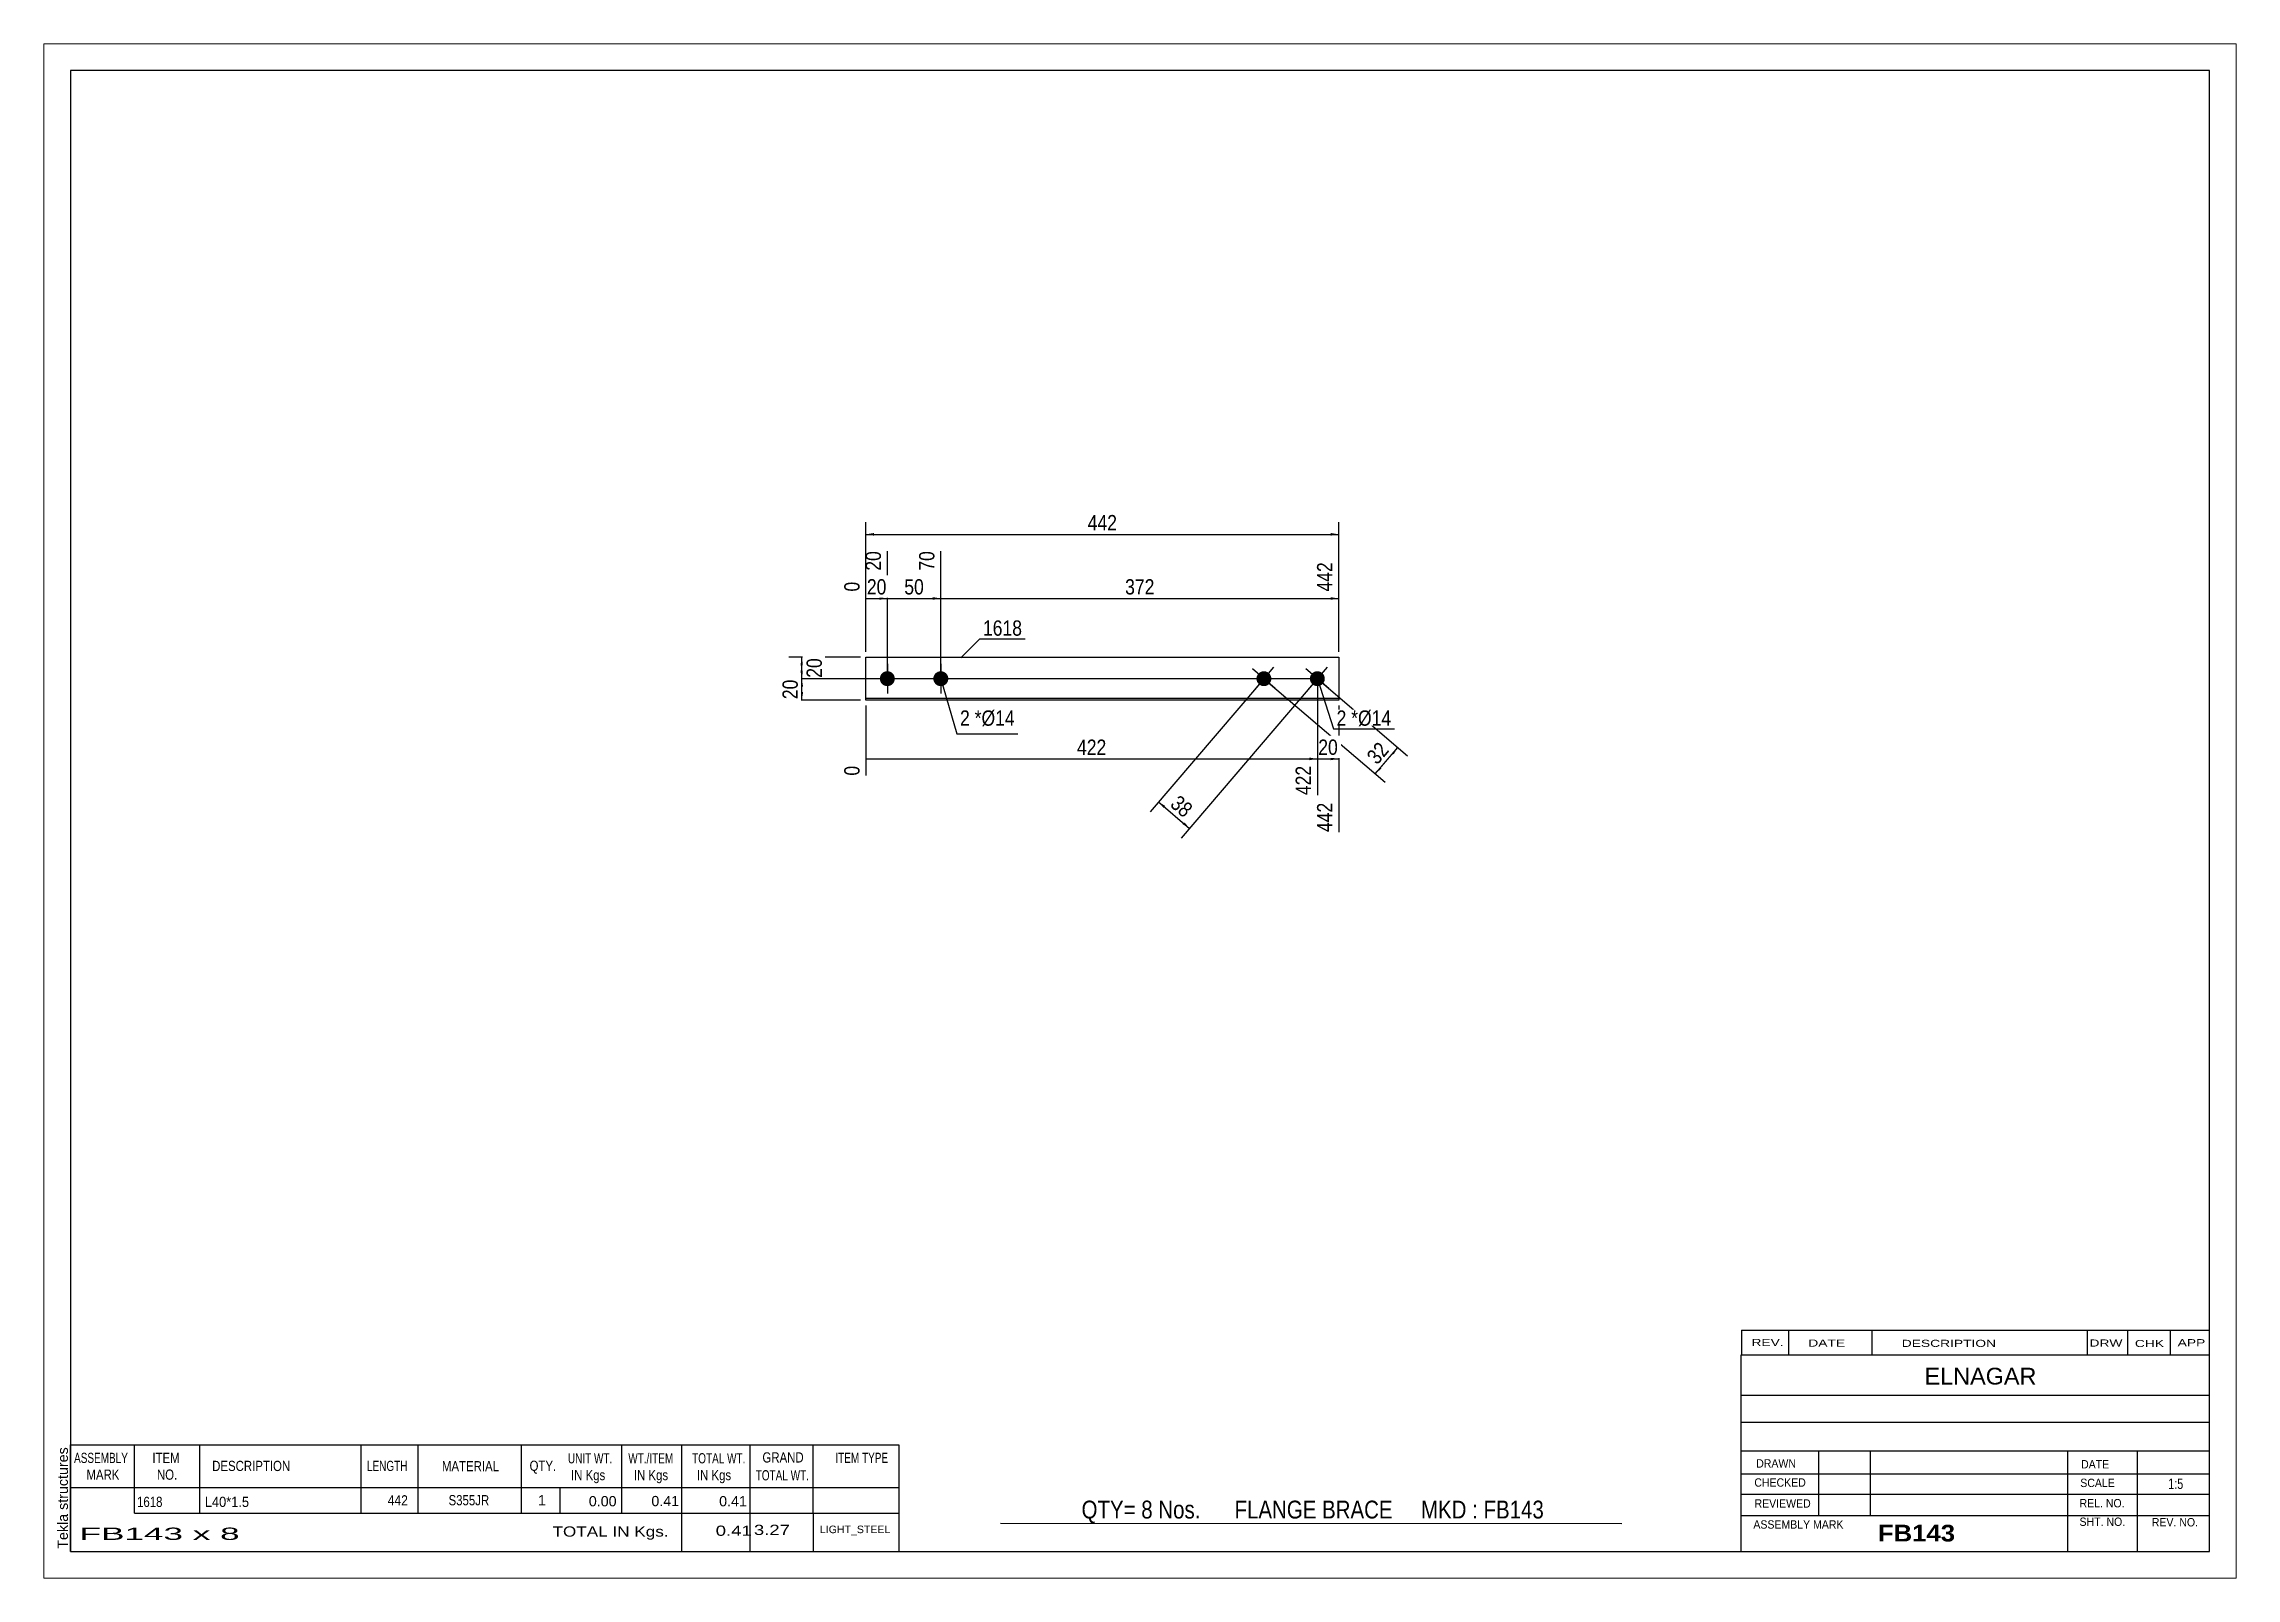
# Paper-space layout 'Layout1' of a CAD drawing. Header units: millimetres. Extents: x 0 to 410, y 0 to 287.
# The model-space entities are those that its viewports show. They can reach past a viewport. Long polylines and large blocks are cut down to what shows.
import ezdxf

# ---------------------------------------------------------------- set-up
doc = ezdxf.new("R2010")
doc.units = ezdxf.units.MM
doc.layers.add('Viewport layer', color=7, linetype='Continuous', plot=False)
doc.styles.add('Arial', font='ARIAL.TTF', dxfattribs={"height": 0.2})
doc.styles.add('Arial Bold', font='ARIALBD.TTF', dxfattribs={"height": 0.2})
doc.styles.add('Arial Narrow', font='ARIALN.TTF', dxfattribs={"height": 0.2})

# ---------------------------------------------------------------- blocks, each defined once
blk = doc.blocks.new('Unknown-627392324-1560')
at = {"color": 5, "linetype": 'Continuous'}
for p, q in [((405, 282), (5, 282)), ((5, 282), (5, 5)), ((405, 5), (405, 282)), ((5, 5), (405, 5))]:
    blk.add_line(p, q, dxfattribs=at)
at = {"color": 174, "linetype": 'Continuous', "style": 'Arial'}
blk.add_text('Tekla structures', height=1.9102, rotation=90, dxfattribs=at).set_placement((4.5, 5.5))
blk = doc.blocks.new('Part-627392324-1227 - 1212')
at = {"color": 2, "linetype": 'Continuous'}
for p, q in [((153.75, 164.25), (153.75, 172.25)), ((153.75, 172.25), (242.17, 172.25)), ((242.17, 172.25), (242.17, 164.25)), ((242.17, 164.55), (153.75, 164.55)), ((242.17, 164.25), (153.75, 164.25))]:
    blk.add_line(p, q, dxfattribs=at)
blk = doc.blocks.new('Bolt-627392324-1228 - 1212')
at = {"linetype": 'Continuous'}
blk.add_hatch(color=3, dxfattribs=at).paths.add_polyline_path([(237.26, 167.19, -1), (239.08, 169.31, -1)])
at = {"color": 3, "linetype": 'Continuous'}
for p, q in [((240.3, 166.43), (236.04, 170.07)), ((239.99, 170.38), (236.35, 166.12))]:
    blk.add_line(p, q, dxfattribs=at)
blk = doc.blocks.new('Bolt-627392324-1229 - 1212')
at = {"linetype": 'Continuous'}
for points in [[(157.75, 166.85, -1), (157.75, 169.65, -1)], [(167.75, 166.85, -1), (167.75, 169.65, -1)]]:
    blk.add_hatch(color=3, dxfattribs=at).paths.add_polyline_path(points)
at = {"color": 3, "linetype": 'Continuous'}
for p, q in [((160.55, 168.25), (154.95, 168.25)), ((157.75, 171.05), (157.75, 165.45)), ((170.55, 168.25), (164.95, 168.25)), ((167.75, 171.05), (167.75, 165.45))]:
    blk.add_line(p, q, dxfattribs=at)
blk = doc.blocks.new('Bolt-627392324-1230 - 1212')
at = {"linetype": 'Continuous'}
blk.add_hatch(color=3, dxfattribs=at).paths.add_polyline_path([(227.26, 167.19, -1), (229.08, 169.31, -1)])
at = {"color": 3, "linetype": 'Continuous'}
for p, q in [((230.3, 166.43), (226.04, 170.07)), ((229.99, 170.38), (226.35, 166.12))]:
    blk.add_line(p, q, dxfattribs=at)
blk = doc.blocks.new('StraightDimension-627392324-1279 - 1212')
at = {"linetype": 'Continuous'}
for points in [[(250.17, 151.44), (249.01, 150.46), (249.79, 151.76)], [(252.06, 154.42), (253.22, 155.4), (252.44, 154.09)]]:
    blk.add_hatch(color=7, dxfattribs=at).paths.add_polyline_path(points)
at = {"color": 7, "linetype": 'Continuous'}
for p, q in [((228.93, 167.6), (250.83, 148.9)), ((238.93, 167.6), (255.05, 153.84)), ((249.01, 150.46), (253.22, 155.4))]:
    blk.add_line(p, q, dxfattribs=at)
at = {"color": 0}
blk.add_wipeout([(252.58, 154.87), (249.39, 157.6), (246.23, 153.9), (249.43, 151.18)], dxfattribs=at)
at = {"color": 3, "style": 'Arial Narrow'}
blk.add_text('32', height=2.863, rotation=49.5093, dxfattribs=at).set_placement((249.36, 152.02))
blk = doc.blocks.new('StraightDimension-627392324-1236 - 1212')
at = {"linetype": 'Continuous'}
blk.add_hatch(color=7, dxfattribs=at).paths.add_polyline_path([(240.67, 183.5), (242.17, 183.25), (240.67, 183)])
at = {"color": 7, "linetype": 'Continuous'}
for p, q in [((167.75, 169.25), (167.75, 192.11)), ((242.17, 173.25), (242.17, 190.03)), ((167.75, 183.25), (242.17, 183.25))]:
    blk.add_line(p, q, dxfattribs=at)
at = {"color": 0, "linetype": 'Continuous'}
blk.add_wipeout([(241.57, 190.63), (237.37, 190.63), (237.37, 183.95), (241.57, 183.95)], dxfattribs=at)
at = {"color": 0}
blk.add_wipeout([(208.3, 183.4), (208.3, 187.6), (201.62, 187.6), (201.62, 183.4)], dxfattribs=at)
at = {"color": 3, "linetype": 'Continuous', "style": 'Arial Narrow'}
blk.add_text('442', height=2.863, rotation=90.0002, dxfattribs=at).set_placement((240.97, 184.55))
at = {"color": 3, "style": 'Arial Narrow'}
blk.add_text('372', height=2.863, dxfattribs=at).set_placement((202.22, 184))
blk = doc.blocks.new('StraightDimension-627392324-1237 - 1212')
at = {"linetype": 'Continuous'}
blk.add_hatch(color=7, dxfattribs=at).paths.add_polyline_path([(166.25, 183.5), (167.75, 183.25), (166.25, 183)])
at = {"color": 7, "linetype": 'Continuous'}
for p, q in [((157.75, 169.25), (157.75, 192.11)), ((167.75, 169.25), (167.75, 192.11)), ((157.75, 183.25), (167.75, 183.25))]:
    blk.add_line(p, q, dxfattribs=at)
at = {"color": 0}
blk.add_wipeout([(165.18, 183.4), (165.18, 187.6), (160.32, 187.6), (160.32, 183.4)], dxfattribs=at)
at = {"color": 0, "linetype": 'Continuous'}
blk.add_wipeout([(167.15, 192.71), (162.95, 192.71), (162.95, 187.85), (167.15, 187.85)], dxfattribs=at)
at = {"color": 3, "linetype": 'Continuous', "style": 'Arial Narrow'}
blk.add_text('70', height=2.863, rotation=90.0002, dxfattribs=at).set_placement((166.55, 188.45))
at = {"color": 3, "style": 'Arial Narrow'}
blk.add_text('50', height=2.863, dxfattribs=at).set_placement((160.92, 184))
blk = doc.blocks.new('StraightDimension-627392324-1238 - 1212')
at = {"linetype": 'Continuous'}
blk.add_hatch(color=7, dxfattribs=at).paths.add_polyline_path([(156.25, 183.5), (157.75, 183.25), (156.25, 183)])
at = {"color": 7, "linetype": 'Continuous'}
for p, q in [((157.75, 169.25), (157.75, 192.11)), ((153.75, 173.25), (153.75, 186.38)), ((153.75, 183.25), (157.75, 183.25))]:
    blk.add_line(p, q, dxfattribs=at)
at = {"color": 0}
blk.add_wipeout([(158.18, 183.4), (158.18, 187.6), (153.32, 187.6), (153.32, 183.4)], dxfattribs=at)
at = {"color": 0, "linetype": 'Continuous'}
blk.add_wipeout([(157.15, 192.71), (152.95, 192.71), (152.95, 187.85), (157.15, 187.85)], dxfattribs=at)
blk.add_wipeout([(153.15, 186.98), (148.95, 186.98), (148.95, 183.95), (153.15, 183.95)], dxfattribs=at)
at = {"color": 3, "linetype": 'Continuous', "style": 'Arial Narrow'}
for s, height, p in [('20', 2.863, (156.55, 188.45)), ('0', 2.86, (152.55, 184.55))]:
    blk.add_text(s, height=height, rotation=90.0002, dxfattribs=at).set_placement(p)
at = {"color": 3, "style": 'Arial Narrow'}
blk.add_text('20', height=2.863, dxfattribs=at).set_placement((153.92, 184))
blk = doc.blocks.new('StraightDimension-627392324-1251 - 1212')
at = {"linetype": 'Continuous'}
blk.add_hatch(color=7, dxfattribs=at).paths.add_polyline_path([(240.67, 153.5), (242.17, 153.25), (240.67, 153)])
at = {"color": 7, "linetype": 'Continuous'}
for p, q in [((238.17, 167.25), (238.17, 146.47)), ((242.17, 163.25), (242.17, 139.57)), ((238.17, 153.25), (242.17, 153.25))]:
    blk.add_line(p, q, dxfattribs=at)
at = {"color": 0}
blk.add_wipeout([(242.6, 153.4), (242.6, 157.6), (237.74, 157.6), (237.74, 153.4)], dxfattribs=at)
at = {"color": 0, "linetype": 'Continuous'}
blk.add_wipeout([(241.57, 145.65), (237.37, 145.65), (237.37, 138.97), (241.57, 138.97)], dxfattribs=at)
at = {"color": 3, "style": 'Arial Narrow'}
blk.add_text('20', height=2.863, dxfattribs=at).set_placement((238.34, 154))
at = {"color": 3, "linetype": 'Continuous', "style": 'Arial Narrow'}
blk.add_text('442', height=2.863, rotation=90.0002, dxfattribs=at).set_placement((240.97, 139.57))
blk = doc.blocks.new('StraightDimension-627392324-1252 - 1212')
at = {"linetype": 'Continuous'}
blk.add_hatch(color=7, dxfattribs=at).paths.add_polyline_path([(236.67, 153.5), (238.17, 153.25), (236.67, 153)])
at = {"color": 7, "linetype": 'Continuous'}
for p, q in [((238.17, 167.25), (238.17, 146.47)), ((153.75, 163.25), (153.75, 150.12)), ((153.75, 153.25), (238.17, 153.25))]:
    blk.add_line(p, q, dxfattribs=at)
at = {"color": 0}
blk.add_wipeout([(199.3, 153.4), (199.3, 157.6), (192.62, 157.6), (192.62, 153.4)], dxfattribs=at)
at = {"color": 0, "linetype": 'Continuous'}
for points in [[(153.15, 152.55), (148.95, 152.55), (148.95, 149.52), (153.15, 149.52)], [(237.57, 152.55), (233.37, 152.55), (233.37, 145.87), (237.57, 145.87)]]:
    blk.add_wipeout(points, dxfattribs=at)
at = {"color": 3, "style": 'Arial Narrow'}
blk.add_text('422', height=2.863, dxfattribs=at).set_placement((193.22, 154))
at = {"color": 3, "linetype": 'Continuous', "style": 'Arial Narrow'}
for s, height, p in [('0', 2.86, (152.55, 150.12)), ('422', 2.863, (236.97, 146.47))]:
    blk.add_text(s, height=height, rotation=90.0002, dxfattribs=at).set_placement(p)
blk = doc.blocks.new('StraightDimension-627392324-1259 - 1212')
at = {"linetype": 'Continuous'}
for points in [[(155.25, 195), (153.75, 195.25), (155.25, 195.5)], [(240.67, 195.5), (242.17, 195.25), (240.67, 195)]]:
    blk.add_hatch(color=7, dxfattribs=at).paths.add_polyline_path(points)
at = {"color": 7, "linetype": 'Continuous'}
for p, q in [((153.75, 173.25), (153.75, 197.5)), ((242.17, 173.25), (242.17, 197.5)), ((153.75, 195.25), (242.17, 195.25))]:
    blk.add_line(p, q, dxfattribs=at)
at = {"color": 0}
blk.add_wipeout([(201.3, 195.4), (201.3, 199.6), (194.62, 199.6), (194.62, 195.4)], dxfattribs=at)
at = {"color": 3, "style": 'Arial Narrow'}
blk.add_text('442', height=2.863, dxfattribs=at).set_placement((195.22, 196))
blk = doc.blocks.new('StraightDimension-627392324-1263 - 1212')
at = {"linetype": 'Continuous'}
for points in [[(141.5, 170.75), (141.75, 172.25), (142, 170.75)], [(142, 169.75), (141.75, 168.25), (141.5, 169.75)]]:
    blk.add_hatch(color=7, dxfattribs=at).paths.add_polyline_path(points)
at = {"color": 7, "linetype": 'Continuous'}
for p, q in [((152.75, 172.25), (139.35, 172.25)), ((141.75, 168.25), (141.75, 172.25)), ((237.17, 168.25), (139.35, 168.25))]:
    blk.add_line(p, q, dxfattribs=at)
at = {"color": 0}
blk.add_wipeout([(146.1, 172.68), (141.9, 172.68), (141.9, 167.82), (146.1, 167.82)], dxfattribs=at)
at = {"color": 3, "style": 'Arial Narrow'}
blk.add_text('20', height=2.863, rotation=90.0002, dxfattribs=at).set_placement((145.5, 168.42))
blk = doc.blocks.new('StraightDimension-627392324-1264 - 1212')
at = {"linetype": 'Continuous'}
for points in [[(141.5, 166.75), (141.75, 168.25), (142, 166.75)], [(142, 165.75), (141.75, 164.25), (141.5, 165.75)]]:
    blk.add_hatch(color=7, dxfattribs=at).paths.add_polyline_path(points)
at = {"color": 7, "linetype": 'Continuous'}
for p, q in [((237.17, 168.25), (139.5, 168.25)), ((141.75, 164.25), (141.75, 168.25)), ((152.75, 164.25), (139.5, 164.25))]:
    blk.add_line(p, q, dxfattribs=at)
at = {"color": 0}
blk.add_wipeout([(141.6, 168.68), (137.4, 168.68), (137.4, 163.82), (141.6, 163.82)], dxfattribs=at)
at = {"color": 3, "style": 'Arial Narrow'}
blk.add_text('20', height=2.863, rotation=90.0002, dxfattribs=at).set_placement((141, 164.42))
blk = doc.blocks.new('StraightDimension-627392324-1273 - 1212')
at = {"linetype": 'Continuous'}
for points in [[(209.46, 144.03), (208.48, 145.19), (209.79, 144.41)], [(213.29, 141.42), (214.27, 140.25), (212.96, 141.04)]]:
    blk.add_hatch(color=7, dxfattribs=at).paths.add_polyline_path(points)
at = {"color": 7, "linetype": 'Continuous'}
for p, q in [((227.52, 167.49), (206.92, 143.37)), ((237.52, 167.49), (212.71, 138.43)), ((208.48, 145.19), (214.27, 140.25))]:
    blk.add_line(p, q, dxfattribs=at)
at = {"color": 0}
blk.add_wipeout([(213.32, 141.26), (216.05, 144.45), (212.35, 147.61), (209.62, 144.41)], dxfattribs=at)
at = {"color": 3, "style": 'Arial Narrow'}
blk.add_text('38', height=2.863, rotation=-40.4909, dxfattribs=at).set_placement((210.47, 144.48))
blk = doc.blocks.new('CBS_BOM-627392324-1571')
at = {"color": 7, "linetype": 'Continuous'}
for p, q in [((4.97, 16.97), (4.97, 24.97)), ((4.97, 24.97), (159.89, 24.97)), ((16.97, 16.97), (16.97, 24.97)), ((29.16, 16.97), (29.16, 24.97)), ((59.32, 16.97), (59.32, 24.97)), ((70, 16.97), (70, 24.97)), ((89.32, 16.97), (89.32, 24.97)), ((108.12, 16.97), (108.12, 24.97)), ((119.33, 16.97), (119.33, 24.97)), ((132.12, 16.97), (132.12, 24.97)), ((143.87, 16.97), (143.87, 24.97)), ((159.89, 24.96), (159.89, 16.98)), ((4.97, 16.97), (159.89, 16.97)), ((4.97, 12.17), (4.97, 16.97)), ((16.97, 12.17), (16.97, 16.97)), ((29.16, 12.17), (29.16, 16.97)), ((59.32, 12.17), (59.32, 16.97)), ((70, 12.17), (70, 16.97)), ((89.32, 12.17), (89.32, 16.97)), ((96.58, 12.17), (96.58, 16.97)), ((108.12, 12.17), (108.12, 16.97)), ((119.33, 12.17), (119.33, 16.97)), ((132.12, 12.17), (132.12, 16.97)), ((143.89, 12.17), (143.89, 16.97)), ((159.89, 16.97), (159.89, 12.17)), ((4.97, 4.97), (4.97, 12.15)), ((16.97, 12.17), (159.89, 12.17)), ((119.33, 4.97), (119.33, 12.15)), ((132.12, 4.97), (132.12, 12.15)), ((143.93, 4.97), (143.93, 12.15)), ((159.89, 12.17), (159.89, 4.97)), ((4.97, 4.97), (159.89, 4.97))]:
    blk.add_line(p, q, dxfattribs=at)
at = {"color": 3, "linetype": 'Continuous', "style": 'Arial'}
for s, height, width, p in [('ASSEMBLY', 1.91, 0.7, (5.65, 21.54)), ('ITEM', 1.91, 0.8, (20.3, 21.54)), ('DESCRIPTION', 1.9102, 0.8, (31.48, 20.04)), ('LENGTH', 1.91, 0.7, (60.43, 20.04)), ('MATERIAL', 1.91, 0.8, (74.45, 19.99)), ('QTY.', 1.91, 0.8, (90.84, 20.07)), ('UNIT WT.', 1.91, 0.7, (98.01, 21.47)), ('WT./ITEM', 1.91, 0.7, (109.3, 21.47)), ('TOTAL WT.', 1.91, 0.7, (121.24, 21.47)), ('GRAND', 1.91, 0.8, (134.39, 21.63)), ('ITEM TYPE', 1.91, 0.7, (148.03, 21.55)), ('MARK', 1.91, 0.8, (7.97, 18.41)), ('NO.', 1.91, 0.8, (21.15, 18.41)), ('IN Kgs', 1.91, 0.8, (98.59, 18.33)), ('IN Kgs', 1.91, 0.8, (110.34, 18.33)), ('IN Kgs', 1.91, 0.8, (122.13, 18.33)), ('TOTAL WT.', 1.91, 0.7, (133.13, 18.29))]:
    blk.add_text(s, height=height, dxfattribs=dict(at, width=width)).set_placement(p)
at = {"color": 7, "linetype": 'Continuous', "style": 'Arial'}
for s, width, p in [('1618', 0.8, (17.43, 13.32)), ('L40*1.5', 0.9, (30.1, 13.32)), ('442', 0.85, (64.3, 13.6)), ('S355JR', 0.8, (75.69, 13.63))]:
    blk.add_text(s, height=1.91, dxfattribs=dict(at, width=width)).set_placement(p)
for s, p in [('1', (92.41, 13.63)), ('0.00', (101.92, 13.44)), ('0.41', (113.62, 13.47)), ('0.41', (126.29, 13.44))]:
    blk.add_text(s, height=1.91, dxfattribs=at).set_placement(p)
at = {"color": 6, "linetype": 'Continuous', "style": 'Arial'}
for s, height, width, p in [('FB143 x 8', 2.292, 2.05, (6.69, 7.16)), ('TOTAL IN Kgs.', 1.9102, 1.2, (95.13, 7.77)), ('0.41', 1.91, 1.3, (125.65, 7.92)), ('3.27', 1.91, 1.3, (132.79, 8.08))]:
    blk.add_text(s, height=height, dxfattribs=dict(at, width=width)).set_placement(p)
blk.add_text('LIGHT_STEEL', height=1.4135, dxfattribs=at).set_placement((145.14, 8.42))
blk = doc.blocks.new('CBS_CALLOFF-627392324-1572')
at = {"color": 7, "linetype": 'Continuous'}
blk.add_line((178.88, 10.27), (295.11, 10.25), dxfattribs=at)
at = {"color": 3, "linetype": 'Continuous', "style": 'Arial Narrow'}
blk.add_text('QTY= 8 Nos.      FLANGE BRACE     MKD : FB143', height=3.3405, dxfattribs=at).set_placement((194.07, 11.16))
blk = doc.blocks.new('CBS_NAME_BLOG-627392324-1573')
at = {"color": 7, "linetype": 'Continuous'}
for p, q in [((317.41, 41.75), (404.93, 41.75)), ((317.41, 5.04), (317.41, 41.75)), ((317.41, 34.21), (404.93, 34.21)), ((317.48, 29.16), (405, 29.16)), ((317.41, 23.79), (404.93, 23.79)), ((331.93, 11.68), (331.93, 23.78)), ((341.62, 11.71), (341.62, 23.78)), ((378.53, 5.04), (378.53, 23.77)), ((391.58, 5.04), (391.58, 23.78)), ((317.42, 19.49), (405, 19.51)), ((317.41, 15.74), (404.93, 15.74)), ((317.41, 11.7), (404.93, 11.7)), ((317.41, 5), (405, 5))]:
    blk.add_line(p, q, dxfattribs=at)
at = {"color": 3, "linetype": 'Continuous', "style": 'Arial'}
blk.add_text('ELNAGAR', height=3.133, dxfattribs=at).set_placement((351.73, 36.22))
at = {"color": 3, "linetype": 'Continuous'}
for s, height, style, width, p in [('DRAWN', 1.566, 'Arial', 0.9, (320.24, 20.68)), ('DATE', 1.566, 'Arial', 0.9, (381, 20.52)), ('CHECKED', 1.566, 'Arial', 0.9, (319.89, 17.11)), ('SCALE', 1.566, 'Arial', 0.9, (380.85, 17.04)), ('1:5', 1.957, 'Arial Narrow', 0.9, (397.3, 16.68)), ('REVIEWED', 1.566, 'Arial', 0.9, (319.93, 13.19)), ('REL. NO.', 1.566, 'Arial', 0.9, (380.71, 13.24)), ('ASSEMBLY MARK', 1.5663, 'Arial', 0.9, (319.71, 9.26)), ('FB143', 3.131, 'Arial Bold', 1.1, (342.99, 6.86)), ('SHT. NO.', 1.566, 'Arial', 0.9, (380.71, 9.77)), ('REV. NO.', 1.566, 'Arial', 0.9, (394.23, 9.68))]:
    blk.add_text(s, height=height, dxfattribs=dict(at, style=style, width=width)).set_placement(p)
blk = doc.blocks.new('CBS_REVISION-627392324-1574')
at = {"color": 7, "linetype": 'Continuous'}
for p, q in [((317.49, 46.38), (404.99, 46.38)), ((317.49, 46.38), (317.49, 41.75)), ((326.29, 46.38), (326.29, 41.75)), ((341.88, 46.38), (341.88, 41.81)), ((382.14, 46.38), (382.14, 41.75)), ((389.68, 46.38), (389.68, 41.75)), ((397.63, 46.38), (397.63, 41.75)), ((317.49, 41.75), (404.99, 41.75))]:
    blk.add_line(p, q, dxfattribs=at)
at = {"color": 7, "style": 'Arial Narrow', "width": 1.7}
for s, height, p in [('REV.', 1.326, (319.35, 43.43)), ('DATE', 1.326, (329.98, 43.31)), ('DESCRIPTION', 1.3257, (347.46, 43.26)), ('DRW', 1.326, (382.57, 43.32)), ('CHK', 1.326, (391.06, 43.23)), ('APP', 1.326, (399.06, 43.38))]:
    blk.add_text(s, height=height, dxfattribs=at).set_placement(p)
blk = doc.blocks.new('Mark-627392324-1292 - 1212')
at = {"color": 0}
blk.add_wipeout([(173.18, 159.45), (173.18, 162.45), (171.35, 162.45), (171.35, 159.45)], dxfattribs=at)
blk.add_wipeout([(173.18, 159.45), (173.18, 162.45), (171.35, 162.45), (171.35, 159.45)], dxfattribs=at)
at = {"color": 7, "linetype": 'Continuous'}
blk.add_line((167.75, 168.25), (170.75, 157.95), dxfattribs=at)
at = {"color": 0}
blk.add_wipeout([(175.36, 159.45), (175.36, 162.45), (174.08, 162.45), (174.08, 159.45)], dxfattribs=at)
blk.add_wipeout([(175.36, 159.45), (175.36, 162.45), (174.08, 162.45), (174.08, 159.45)], dxfattribs=at)
at = {"color": 3, "style": 'Arial Narrow'}
blk.add_text('2', height=2.86, dxfattribs=at).set_placement((171.35, 159.45))
at = {"color": 0}
blk.add_wipeout([(181.57, 159.45), (181.57, 162.45), (175.36, 162.45), (175.36, 159.45)], dxfattribs=at)
blk.add_wipeout([(181.57, 159.45), (181.57, 162.45), (175.36, 162.45), (175.36, 159.45)], dxfattribs=at)
at = {"color": 7, "linetype": 'Continuous'}
blk.add_line((170.75, 157.95), (182.17, 157.95), dxfattribs=at)
at = {"color": 3, "style": 'Arial Narrow'}
for s, height, p in [('*', 2.86, (174.08, 159.45)), ('Ø14', 2.863, (175.36, 159.45))]:
    blk.add_text(s, height=height, dxfattribs=at).set_placement(p)
blk = doc.blocks.new('Mark-627392324-1284 - 1212')
at = {"color": 0}
blk.add_wipeout([(182.94, 176.29), (182.94, 179.29), (175.63, 179.29), (175.63, 176.29)], dxfattribs=at)
blk.add_wipeout([(182.94, 176.29), (182.94, 179.29), (175.63, 179.29), (175.63, 176.29)], dxfattribs=at)
at = {"color": 7, "linetype": 'Continuous'}
for p, q in [((171.49, 172.15), (175.03, 175.69)), ((175.03, 175.69), (183.54, 175.69))]:
    blk.add_line(p, q, dxfattribs=at)
at = {"color": 3, "style": 'Arial Narrow'}
blk.add_text('1618', height=2.863, dxfattribs=at).set_placement((175.63, 176.29))
blk = doc.blocks.new('MarkSet-627392324-1289 - 1212')
at = {"color": 0}
blk.add_wipeout([(243.6, 159.45), (243.6, 162.45), (241.77, 162.45), (241.77, 159.45)], dxfattribs=at)
blk.add_wipeout([(243.6, 159.45), (243.6, 162.45), (241.77, 162.45), (241.77, 159.45)], dxfattribs=at)
at = {"color": 7, "linetype": 'Continuous'}
blk.add_line((238.17, 168.25), (241.17, 158.85), dxfattribs=at)
at = {"color": 0}
blk.add_wipeout([(245.77, 159.45), (245.77, 162.45), (244.5, 162.45), (244.5, 159.45)], dxfattribs=at)
blk.add_wipeout([(245.77, 159.45), (245.77, 162.45), (244.5, 162.45), (244.5, 159.45)], dxfattribs=at)
at = {"color": 3, "style": 'Arial Narrow'}
blk.add_text('2', height=2.86, dxfattribs=at).set_placement((241.77, 159.45))
at = {"color": 0}
blk.add_wipeout([(251.99, 159.45), (251.99, 162.45), (245.77, 162.45), (245.77, 159.45)], dxfattribs=at)
blk.add_wipeout([(251.99, 159.45), (251.99, 162.45), (245.77, 162.45), (245.77, 159.45)], dxfattribs=at)
at = {"color": 7, "linetype": 'Continuous'}
blk.add_line((241.17, 158.85), (252.59, 158.85), dxfattribs=at)
at = {"color": 3, "style": 'Arial Narrow'}
for s, height, p in [('*', 2.86, (244.5, 159.45)), ('Ø14', 2.863, (245.77, 159.45))]:
    blk.add_text(s, height=height, dxfattribs=at).set_placement(p)

msp = doc.modelspace()

# ---------------------------------------------------------------- block references
for name in ['Unknown-627392324-1560', 'Part-627392324-1227 - 1212', 'Bolt-627392324-1229 - 1212', 'Bolt-627392324-1230 - 1212', 'Bolt-627392324-1228 - 1212', 'CBS_REVISION-627392324-1574', 'CBS_NAME_BLOG-627392324-1573', 'CBS_BOM-627392324-1571', 'CBS_CALLOFF-627392324-1572']:
    msp.add_blockref(name, (0, 0))

# ---------------------------------------------------------------- next in the draw order: block references
msp.add_blockref('StraightDimension-627392324-1279 - 1212', (0, 0))

# ---------------------------------------------------------------- next in the draw order: block references
msp.add_blockref('StraightDimension-627392324-1236 - 1212', (0, 0))

# ---------------------------------------------------------------- next in the draw order: block references
for name in ['StraightDimension-627392324-1237 - 1212', 'StraightDimension-627392324-1251 - 1212']:
    msp.add_blockref(name, (0, 0))

# ---------------------------------------------------------------- next in the draw order: block references
msp.add_blockref('StraightDimension-627392324-1238 - 1212', (0, 0))

# ---------------------------------------------------------------- next in the draw order: block references
for name in ['StraightDimension-627392324-1259 - 1212', 'StraightDimension-627392324-1252 - 1212']:
    msp.add_blockref(name, (0, 0))

# ---------------------------------------------------------------- next in the draw order: block references
msp.add_blockref('StraightDimension-627392324-1263 - 1212', (0, 0))

# ---------------------------------------------------------------- next in the draw order: block references
for name in ['Mark-627392324-1284 - 1212', 'StraightDimension-627392324-1264 - 1212']:
    msp.add_blockref(name, (0, 0))

# ---------------------------------------------------------------- next in the draw order: block references
for name in ['Mark-627392324-1292 - 1212', 'StraightDimension-627392324-1273 - 1212']:
    msp.add_blockref(name, (0, 0))

# ---------------------------------------------------------------- next in the draw order: block references
msp.add_blockref('MarkSet-627392324-1289 - 1212', (0, 0))

psp = doc.layouts.get("Layout1")

# ---------------------------------------------------------------- viewports
at = {"layer": 'Viewport layer', "view_target_point": (205, 143.5)}
psp.add_viewport(center=(205, 143.5), size=(410, 287), view_center_point=(0, 0), view_height=287, dxfattribs=at)

doc.saveas('drawing.dxf')
